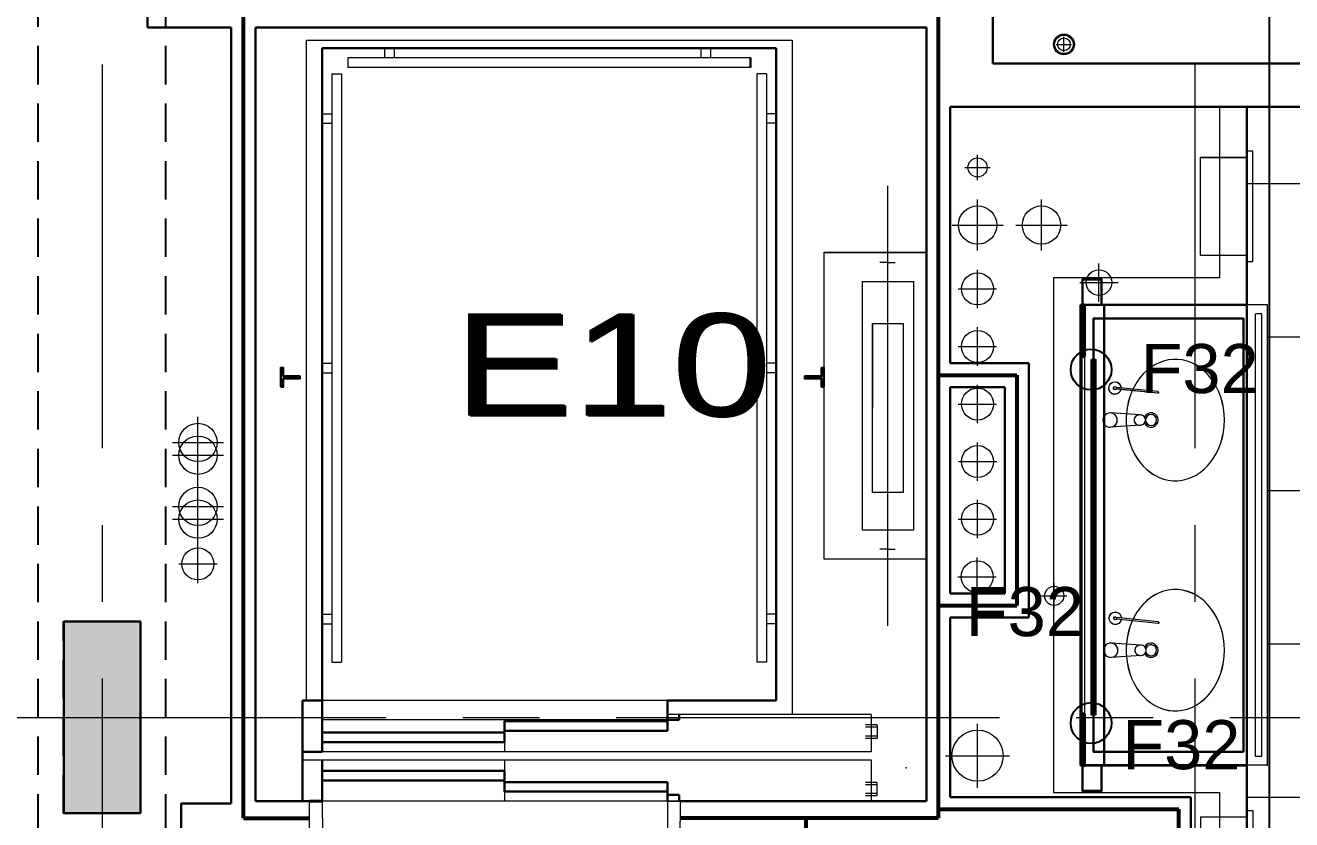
# Model space of a CAD drawing. Header units: inches. Extents: x -26575 to 27, y -11337 to 2257.
# Drawn here: x -22153 to -21954.9, y 651.2 to 775.4 of the extents above; entities that cross this region are included whole.
import ezdxf

# ---------------------------------------------------------------- set-up
doc = ezdxf.new("R2010")
doc.units = ezdxf.units.IN
doc.header["$LTSCALE"] = 48
doc.header["$MEASUREMENT"] = 0
for name, pattern in [('A106$0$CENTER', [2, 1.25, -0.25, 0.25, -0.25]), ('A106$0$DGN Style 4', [381.581252, 190.671456, -95.335728, 0.238339, -95.335728]), ('A106$0$DGN Style 5', [1334.700194, 572.014369, -762.685825]), ('A112$0$CENTER', [2, 1.25, -0.25, 0.25, -0.25]), ('NB - 12th floor_plan$0$HIDDEN2', [0.1875, 0.125, -0.0625])]:
    doc.linetypes.add(name, pattern=pattern)
for name, color, linetype in [('A106$0$A-ANNO-PATT-6-12', 8, 'Continuous'), ('A106$0$A-ANNO-TEXT', 8, 'Continuous'), ('A106$0$A-COLS-COL6-12', 8, 'Continuous'), ('A106$0$A-COUNTER', 8, 'Continuous'), ('A106$0$A-DOOR-FRAM', 8, 'Continuous'), ('A106$0$A-FLOR-EVTR', 8, 'Continuous'), ('A106$0$A-FLOR-OPENING', 8, 'Continuous'), ('A106$0$A-FLOR-PFIX', 8, 'Continuous'), ('A106$0$A-FLOR-SLAB', 8, 'Continuous'), ('A106$0$A-FLOR-SLEEVE', 8, 'Continuous'), ('A106$0$A-FLOR-SPCL', 8, 'Continuous'), ('A106$0$A-GRID-GRDP0-15', 8, 'Continuous'), ('A106$0$A-WALL-FULL-INTR', 8, 'Continuous'), ('A106$0$bc105-11 - A-WALL-FIRE', 8, 'Continuous'), ('A106$0$E-RISER-SLEEVE', 8, 'Continuous'), ('A106$0$Level 30', 8, 'Continuous'), ('A112$0$A-ANNO-PATT-6-12', 8, 'Continuous'), ('A112$0$A-COLS-COL6-12', 8, 'Continuous'), ('A112$0$A-COUNTER', 8, 'Continuous'), ('A112$0$A-DOOR-FRAM', 8, 'Continuous'), ('A112$0$A-FLOR-EVTR', 8, 'Continuous'), ('A112$0$A-FLOR-OPENING', 8, 'Continuous'), ('A112$0$A-FLOR-PFIX', 8, 'Continuous'), ('A112$0$A-FLOR-SLEEVE', 8, 'Continuous'), ('A112$0$A-FLOR-SPCL', 8, 'Continuous'), ('A112$0$A-GRID-GRDP0-15', 8, 'Continuous'), ('A112$0$A-WALL-FULL-INTR', 8, 'Continuous'), ('A112$0$A-WALL-GLASS-8-11', 8, 'Continuous'), ('A112$0$bc112 - A-WALL-FIRE', 8, 'Continuous'), ('A112$0$E-RISER-SLEEVE', 8, 'Continuous'), ('A112$0$Level 1', 8, 'Continuous'), ('A112$0$Level 30', 8, 'Continuous'), ('A612$0$A-CLNG-LITE', 3, 'Continuous'), ('A612$0$A-CLNG-MECH-RTRN', 8, 'Continuous'), ('A612$0$A-CLNG-MECH-SUPP', 8, 'Continuous'), ('A612$0$A-CLNG-PATT', 8, 'Continuous'), ('A612$0$A-CLNG-SFFT', 8, 'Continuous'), ('A612$0$A-FLOR-OPENING', 8, 'Continuous'), ('A612$0$A-FLOR-SLEEVE', 8, 'Continuous'), ('E-CNDT', 30, 'Continuous'), ('E-Lite', 53, 'Continuous'), ('E-TEXT', 6, 'Continuous'), ('NB - 12th floor_plan$0$STCBEAMS', 1, 'NB - 12th floor_plan$0$HIDDEN2'), ('NB - 12th floor_plan$0$STCCOLS1', 1, 'NB - 12th floor_plan$0$HIDDEN2'), ('XREF', 7, 'Continuous')]:
    doc.layers.add(name, color=color, linetype=linetype)
doc.styles.add('A106$0$Arial', font='arial.ttf', dxfattribs={"height": 0.076839})
doc.styles.add('A112$0$Arial', font='arial.ttf', dxfattribs={"height": 0.076839})
doc.styles.add('M08', font='arial.ttf', dxfattribs={"height": 7.68})

# ---------------------------------------------------------------- blocks, each defined once
blk = doc.blocks.new('A106$0$elev_sevr_5000_plan')
at = {"layer": 'A106$0$A-DOOR-FRAM', "linetype": 'Continuous', "lineweight": 13}
for p, q in [((-96.52, -124.17), (-96.52, -121.05)), ((-94.52, -121.05), (-94.5, -126.32)), ((-40.52, -121.05), (-40.5, -126.32)), ((-40.52, -121.05), (-38.52, -121.05)), ((-38.52, -121.05), (-38.52, -124.17)), ((-96.5, -126.32), (-96.52, -124.17)), ((-38.5, -126.32), (-38.52, -124.17)), ((-94.5, -126.32), (-96.5, -126.32)), ((-40.5, -126.32), (-38.5, -126.32))]:
    blk.add_line(p, q, dxfattribs=at)
at = {"layer": 'A106$0$A-DOOR-FRAM', "linetype": 'Continuous', "lineweight": 40}
blk.add_line((-94.52, -121.05), (-96.52, -121.05), dxfattribs=at)
at = {"layer": 'A106$0$A-FLOR-EVTR', "linetype": 'Continuous', "lineweight": 30}
for p, q in [((-23.52, -3.27), (-94.52, -3.27)), ((-94.52, -105.3), (-94.52, -3.27)), ((-23.52, -105.3), (-23.52, -3.27)), ((-27.52, -4.77), (-27.52, -6.27)), ((-94.52, -105.3), (-97.6, -105.3)), ((-97.6, -113.3), (-97.6, -105.3)), ((-94.52, -113.3), (-94.52, -105.3)), ((-40.52, -108.3), (-40.52, -105.3)), ((-23.52, -105.3), (-40.52, -105.3)), ((-40.52, -108.3), (-40.52, -106.3)), ((-40.52, -108.3), (-38.69, -108.3)), ((-38.69, -108.3), (-38.69, -107.55)), ((-97.6, -113.05), (-97.6, -121.05)), ((-94.52, -113.3), (-97.6, -113.3)), ((-94.52, -114.55), (-94.52, -121.05)), ((-40.52, -118.05), (-40.52, -121.05)), ((-40.52, -118.05), (-40.52, -120.05)), ((-40.52, -120.05), (-38.69, -120.05)), ((-38.69, -120.05), (-38.69, -121.05)), ((-94.52, -121.05), (-97.6, -121.05))]:
    blk.add_line(p, q, dxfattribs=at)
at = {"layer": 'A106$0$A-FLOR-EVTR', "linetype": 'Continuous', "lineweight": 0}
for p, q in [((-84.77, -3.27), (-84.77, -4.77)), ((-83.27, -3.27), (-83.27, -4.77)), ((-35.27, -3.27), (-35.27, -4.77)), ((-33.77, -3.27), (-33.77, -4.77)), ((-27.52, -4.77), (-90.52, -4.77)), ((-90.52, -4.77), (-90.52, -6.27)), ((-93.02, -7.27), (-91.52, -7.27)), ((-93.02, -7.27), (-93.02, -99.3)), ((-91.52, -7.27), (-91.52, -99.3)), ((-27.52, -6.27), (-90.52, -6.27)), ((-25.02, -7.27), (-26.52, -7.27)), ((-26.52, -7.27), (-26.52, -99.3)), ((-25.02, -7.27), (-25.02, -99.3)), ((-94.52, -13.52), (-93.02, -13.52)), ((-23.52, -13.52), (-25.02, -13.52)), ((-94.52, -15.02), (-93.02, -15.02)), ((-23.52, -15.02), (-25.02, -15.02)), ((-6.01, -36.79), (-7.26, -36.79)), ((-6.01, -39.75), (-6.01, -36.79)), ((-6.01, -36.79), (-4.87, -36.79)), ((-9.99, -39.75), (-2.02, -39.75)), ((-9.99, -78.66), (-9.99, -39.75)), ((-2.02, -39.75), (-2.02, -78.66)), ((-8.4, -72.75), (-8.39, -46.35)), ((-8.39, -46.35), (-3.62, -46.35)), ((-3.62, -46.35), (-3.62, -72.75)), ((-94.52, -52.53), (-93.02, -52.53)), ((-23.52, -52.53), (-25.02, -52.53)), ((-94.52, -54.03), (-93.02, -54.03)), ((-23.52, -54.03), (-25.02, -54.03)), ((-3.62, -72.75), (-8.4, -72.75)), ((-2.02, -78.66), (-9.99, -78.66)), ((-6.01, -81.62), (-6.01, -78.66)), ((-6.01, -81.62), (-7.26, -81.62)), ((-6.01, -81.62), (-4.87, -81.62)), ((-94.52, -91.8), (-93.02, -91.8)), ((-23.52, -91.8), (-25.02, -91.8)), ((-94.52, -93.3), (-93.02, -93.3)), ((-23.52, -93.3), (-25.02, -93.3)), ((-93.02, -99.3), (-91.52, -99.3)), ((-25.02, -99.3), (-26.52, -99.3)), ((-97.02, -105.3), (-94.52, -105.3)), ((-40.52, -105.3), (-94.52, -105.3)), ((-40.52, -108.3), (-94.52, -108.3)), ((-8.62, -107.5), (-40.52, -107.5)), ((-8.62, -107.5), (-8.62, -113.3)), ((-7.73, -109.11), (-9.52, -109.11)), ((-7.73, -109.48), (-9.52, -109.48)), ((-7.73, -110.86), (-9.52, -110.86)), ((-7.69, -109.11), (-7.69, -111.23)), ((-66.02, -111.8), (-66.02, -113.3)), ((-7.73, -111.23), (-9.52, -111.23)), ((-97.6, -114.55), (-8.62, -114.55)), ((-8.62, -113.3), (-94.52, -113.3)), ((-66.02, -114.55), (-66.02, -116.3)), ((-8.62, -114.55), (-8.62, -121.05)), ((-7.73, -118.11), (-9.52, -118.11)), ((-7.73, -118.48), (-9.52, -118.48)), ((-7.73, -118.11), (-7.73, -120.23)), ((-66.02, -119.55), (-66.02, -121.05)), ((-7.73, -119.86), (-9.52, -119.86)), ((-7.73, -120.23), (-9.52, -120.23)), ((-97.02, -121.05), (-94.52, -121.05)), ((-40.52, -121.05), (-94.52, -121.05))]:
    blk.add_line(p, q, dxfattribs=at)
at = {"layer": 'A106$0$A-FLOR-EVTR', "linetype": 'A106$0$DGN Style 4', "lineweight": 0}
blk.add_line((-6.01, -93.62), (-6.01, -24.79), dxfattribs=at)
at = {"layer": 'A106$0$A-FLOR-EVTR', "linetype": 'Continuous', "lineweight": 0, "flags": 128}
blk.add_lwpolyline([(-97.02, -105.3), (-97.02, -2.02), (-21.02, -2.02), (-21.02, -107.5)], dxfattribs=at)
at = {"layer": 'A106$0$A-FLOR-EVTR', "linetype": 'Continuous', "lineweight": 13, "flags": 128}
blk.add_lwpolyline([(0, -83.21), (-16.01, -83.21), (-16.01, -35.21), (0, -35.21)], dxfattribs=at)
at = {"layer": 'A106$0$A-FLOR-EVTR', "linetype": 'Continuous', "lineweight": 30, "flags": 128}
for points in [[(-101.02, -56.26), (-101.02, -53.26), (-100.64, -53.26), (-100.64, -54.57), (-98.02, -54.57), (-98.02, -54.95), (-100.64, -54.95), (-100.64, -56.26), (-101.02, -56.26)], [(-16.02, -56.26), (-16.02, -53.26), (-16.39, -53.26), (-16.39, -54.57), (-19.02, -54.57), (-19.02, -54.95), (-16.39, -54.95), (-16.39, -56.26), (-16.02, -56.26)]]:
    blk.add_lwpolyline(points, close=True, dxfattribs=at)
at = {"layer": 'A106$0$A-FLOR-EVTR', "linetype": 'Continuous', "lineweight": 30}
for points in [[(-40.52, -110.05), (-66.02, -110.05), (-66.02, -108.55), (-40.52, -108.55)], [(-66.02, -111.8), (-94.52, -111.8), (-94.52, -110.3), (-66.02, -110.3)], [(-66.02, -116.3), (-94.52, -116.3), (-94.52, -117.8), (-66.02, -117.8)], [(-40.52, -118.05), (-66.02, -118.05), (-66.02, -119.55), (-40.52, -119.55)]]:
    blk.add_3dface(points, dxfattribs=at)
at = {"layer": 'A106$0$A-WALL-FULL-INTR', "linetype": 'Continuous', "lineweight": 30}
for p, q in [((-105, -0.05), (0, -0.04)), ((-105, -0.05), (-105, -84.05)), ((-105, -0.05), (-105, -121.05)), ((0, -0.04), (0, -121.05)), ((-96.52, -121.05), (-105, -121.05)), ((-38.52, -121.05), (0, -121.05)), ((-11.99, -121.05), (0, -121.05))]:
    blk.add_line(p, q, dxfattribs=at)
blk = doc.blocks.new('*D358', base_point=(0, 0))
at = {"layer": 'A106$0$A-FLOR-SLEEVE', "linetype": 'Continuous', "lineweight": 0}
for p, q in [((0, -5), (0, 5)), ((-5, 0), (5, 0))]:
    blk.add_line(p, q, dxfattribs=at)
blk = doc.blocks.new('*U357')
at = {"layer": 'A106$0$A-FLOR-SLEEVE', "linetype": 'Continuous', "lineweight": 13}
blk.add_circle((0, 0), 4, dxfattribs=at)
at = {"layer": 'A106$0$A-FLOR-SLEEVE', "linetype": 'Continuous', "lineweight": 0}
blk.add_blockref('*D358', (0, 0), dxfattribs=at)
blk = doc.blocks.new('*D343', base_point=(0, 0))
at = {"layer": 'A106$0$A-FLOR-SLEEVE', "linetype": 'Continuous', "lineweight": 0}
for p, q in [((0, -4), (0, 4)), ((-4, 0), (4, 0))]:
    blk.add_line(p, q, dxfattribs=at)
blk = doc.blocks.new('*U342')
at = {"layer": 'A106$0$A-FLOR-SLEEVE', "linetype": 'Continuous', "lineweight": 13}
blk.add_circle((0, 0), 3, dxfattribs=at)
at = {"layer": 'A106$0$A-FLOR-SLEEVE', "linetype": 'Continuous', "lineweight": 0}
blk.add_blockref('*D343', (0, 0), dxfattribs=at)
blk = doc.blocks.new('*D354', base_point=(0, 0))
at = {"layer": 'A106$0$A-FLOR-SLEEVE', "linetype": 'Continuous', "lineweight": 0}
for p, q in [((0, -2), (0, 2)), ((-2, 0), (2, 0))]:
    blk.add_line(p, q, dxfattribs=at)
blk = doc.blocks.new('*U353')
at = {"layer": 'A106$0$A-FLOR-SLEEVE', "linetype": 'Continuous', "lineweight": 13}
blk.add_circle((0, 0), 1.5, dxfattribs=at)
at = {"layer": 'A106$0$A-FLOR-SLEEVE', "linetype": 'Continuous', "lineweight": 0}
blk.add_blockref('*D354', (0, 0), dxfattribs=at)
blk = doc.blocks.new('*D360', base_point=(0, 0))
at = {"layer": 'A106$0$A-FLOR-SLEEVE', "linetype": 'Continuous', "lineweight": 0}
for p, q in [((0, -3), (0, 3)), ((-3, 0), (3, 0))]:
    blk.add_line(p, q, dxfattribs=at)
blk = doc.blocks.new('*U359')
at = {"layer": 'A106$0$A-FLOR-SLEEVE', "linetype": 'Continuous', "lineweight": 13}
blk.add_circle((0, 0), 2.5, dxfattribs=at)
at = {"layer": 'A106$0$A-FLOR-SLEEVE', "linetype": 'Continuous', "lineweight": 0}
blk.add_blockref('*D360', (0, 0), dxfattribs=at)
blk = doc.blocks.new('*D368', base_point=(0, 0))
at = {"layer": 'A106$0$A-FLOR-SLEEVE', "linetype": 'Continuous', "lineweight": 0}
for p, q in [((0, -3), (0, 3)), ((-3, 0), (3, 0))]:
    blk.add_line(p, q, dxfattribs=at)
blk = doc.blocks.new('*U367')
at = {"layer": 'A106$0$A-FLOR-SLEEVE', "linetype": 'Continuous', "lineweight": 13}
blk.add_circle((0, 0), 2, dxfattribs=at)
at = {"layer": 'A106$0$A-FLOR-SLEEVE', "linetype": 'Continuous', "lineweight": 0}
blk.add_blockref('*D368', (0, 0), dxfattribs=at)
blk = doc.blocks.new('*U373')
at = {"linetype": 'Continuous', "lineweight": 0}
for p, q in [((-9.5, 0, 0), (9.5, 0, 0)), ((0, -9.5, 0), (0, 9.5, 0))]:
    blk.add_line(p, q, dxfattribs=at)
at = {"layer": 'A106$0$E-RISER-SLEEVE', "linetype": 'Continuous', "lineweight": 0}
for radius in [13, 11.6]:
    blk.add_circle((0, 0, 0), radius, dxfattribs=at)
at = {"layer": 'A106$0$E-RISER-SLEEVE', "linetype": 'Continuous', "lineweight": 13}
blk.add_circle((0, 0, 0), 8, dxfattribs=at)
blk = doc.blocks.new('*U398')
at = {"layer": 'A106$0$A-FLOR-SPCL', "linetype": 'Continuous', "lineweight": 13}
for p, q in [((-1.81, 9.2), (-2.75, 9.2)), ((-2.75, -8.11), (-2.75, 9.2)), ((-1.81, -8.11), (-1.81, 9.2)), ((5.44, 8.2), (-1.81, 8.2)), ((-1.81, -8.11), (-2.75, -8.11))]:
    blk.add_line(p, q, dxfattribs=at)
blk = doc.blocks.new('*U397')
at = {"layer": 'A106$0$A-FLOR-SPCL', "linetype": 'Continuous', "lineweight": 13}
for q in [(3.53, 8.71), (-3.72, -6.6)]:
    blk.add_line((3.53, -6.6), q, dxfattribs=at)
blk.add_blockref('*U398', (-1.91, 0.51), dxfattribs=at)
blk = doc.blocks.new('*U409')
at = {"layer": 'A106$0$A-FLOR-PFIX', "linetype": 'Continuous', "lineweight": 13}
for p, q in [((-3.96, -0.17), (2.55, 0.49)), ((-3.94, -0.42), (2.56, 0.24))]:
    blk.add_line(p, q, dxfattribs=at)
for centre, major_axis, start_param, end_param in [((2.76, 0.38), (0.187, -0.966), 4.749388, 10.782456), ((-3.95, -0.3), (-0.023, 0.121), 6.195472, 9.337065)]:
    blk.add_ellipse(centre, major_axis=major_axis, ratio=0.97753, start_param=start_param, end_param=end_param, dxfattribs=at)
at = {"layer": 'A106$0$A-FLOR-PFIX', "linetype": 'Continuous', "lineweight": 13, "extrusion": (0, 0, -1)}
blk.add_ellipse((2.76, 0.38), major_axis=(-0.047, 0.242), ratio=0.97753, dxfattribs=at)
blk = doc.blocks.new('*U410')
at = {"layer": 'A106$0$A-FLOR-PFIX', "linetype": 'Continuous', "lineweight": 13}
for p, q in [((-3.96, -0.17), (2.55, 0.49)), ((-3.94, -0.42), (2.56, 0.24))]:
    blk.add_line(p, q, dxfattribs=at)
for centre, major_axis, start_param, end_param in [((2.76, 0.38), (0.187, -0.966), 4.749388, 10.782456), ((-3.95, -0.3), (-0.023, 0.121), 6.195472, 9.337065)]:
    blk.add_ellipse(centre, major_axis=major_axis, ratio=0.97753, start_param=start_param, end_param=end_param, dxfattribs=at)
at = {"layer": 'A106$0$A-FLOR-PFIX', "linetype": 'Continuous', "lineweight": 13, "extrusion": (0, 0, -1)}
blk.add_ellipse((2.76, 0.38), major_axis=(-0.047, 0.242), ratio=0.97753, dxfattribs=at)
blk = doc.blocks.new('*U411')
at = {"layer": 'A106$0$Level 30', "linetype": 'Continuous', "lineweight": 40}
for p, q in [((-0.16, -0.86), (0.16, -0.86)), ((-0.16, -8.89), (-0.16, -0.86)), ((0.16, -0.86), (0.16, -8.89)), ((0.16, -8.89), (-0.16, -8.89))]:
    blk.add_line(p, q, dxfattribs=at)
blk = doc.blocks.new('*U412')
at = {"layer": 'A106$0$Level 30', "linetype": 'Continuous', "lineweight": 40}
for p, q in [((0.16, 4.02), (-0.16, 4.02)), ((-0.16, 4.02), (-0.16, -4.02)), ((0.16, -4.02), (0.16, 4.02)), ((-0.16, -4.02), (0.16, -4.02))]:
    blk.add_line(p, q, dxfattribs=at)
blk = doc.blocks.new('*U418')
at = {"layer": 'A106$0$A-FLOR-SPCL', "linetype": 'Continuous', "lineweight": 13}
for p, q in [((-1.81, 8.11), (-2.75, 8.11)), ((-2.75, 8.11), (-2.75, -9.2)), ((-1.81, 8.11), (-1.81, -9.2)), ((-1.81, -9.2), (-2.75, -9.2)), ((5.44, -8.2), (-1.81, -8.2))]:
    blk.add_line(p, q, dxfattribs=at)
blk = doc.blocks.new('*U417')
at = {"layer": 'A106$0$A-FLOR-SPCL', "linetype": 'Continuous', "lineweight": 13}
for q in [(-3.72, 6.6), (3.53, -8.71)]:
    blk.add_line((3.53, 6.6), q, dxfattribs=at)
blk.add_blockref('*U418', (-1.91, -0.51), dxfattribs=at)
blk = doc.blocks.new('*U385')
at = {"layer": 'A106$0$A-COUNTER', "linetype": 'Continuous', "lineweight": 30, "extrusion": (-1.35827e-43, -6.15442e-35, -1), "flags": 128}
blk.add_lwpolyline([(1146, 68), (1334, 68), (1334, 610), (1146, 610), (1146, 68)], dxfattribs=at)
at = {"layer": 'A106$0$A-FLOR-PFIX', "linetype": 'Continuous', "lineweight": 13}
for p, q in [((-1275, 489.5), (-1312.6, 492)), ((-1275, 476.5), (-1312.6, 474)), ((-1274, 201.5), (-1311.6, 204)), ((-1274, 188.5), (-1311.6, 186))]:
    blk.add_line(p, q, dxfattribs=at)
for centre in [(-1313.2, 483), (-1312.2, 195)]:
    blk.add_arc(centre, 8.99, 86.2194, 273.7806, dxfattribs=at)
at = {"layer": 'A106$0$A-FLOR-PFIX', "linetype": 'A106$0$DGN Style 5', "lineweight": 0}
for centre in [(-1313.2, 483), (-1312.2, 195)]:
    blk.add_arc(centre, 8.99, 285.9103, 86.2194, dxfattribs=at)
at = {"layer": 'A106$0$A-FLOR-PFIX', "linetype": 'Continuous', "lineweight": 13}
for centre, major_axis, ratio, start_param, end_param in [((-1231.5, 483), (0, 76), 0.809169, 1.671656, 7.753122), ((-1276, 483), (-7.11, 0), 0.92221, 1.713861, 4.569325), ((-1231.5, 195), (0, 76), 0.809169, 1.671829, 7.752253), ((-1275, 195), (-7.11, 0), 0.92221, 1.713861, 4.569325)]:
    blk.add_ellipse(centre, major_axis=major_axis, ratio=ratio, start_param=start_param, end_param=end_param, dxfattribs=at)
at = {"layer": 'A106$0$A-FLOR-PFIX', "linetype": 'Continuous', "lineweight": 0}
for centre, major_axis, start_param, end_param in [((-1261.8, 483), (0, -9), 5.098152, 10.610762), ((-1261.8, 483), (0, -7), 4.747561, 10.996484), ((-1261.8, 195), (0, -9), 5.208291, 10.500675), ((-1261.8, 195), (0, -7), 5.027949, 10.681021)]:
    blk.add_ellipse(centre, major_axis=major_axis, ratio=0.97753, start_param=start_param, end_param=end_param, dxfattribs=at)
at = {"layer": 'A106$0$A-FLOR-PFIX', "linetype": 'A106$0$DGN Style 5', "lineweight": 13}
for centre in [(-1231.5, 483), (-1231.5, 195)]:
    blk.add_ellipse(centre, major_axis=(0, 76), ratio=0.809169, start_param=1.470832, end_param=1.671656, dxfattribs=at)
at = {"layer": 'A106$0$A-FLOR-PFIX', "linetype": 'A106$0$DGN Style 5', "lineweight": 0}
for centre in [(-1276, 483), (-1275, 195)]:
    blk.add_ellipse(centre, major_axis=(-7.11, 0), ratio=0.92221, start_param=4.712389, end_param=7.853982, dxfattribs=at)
at = {"layer": 'A106$0$A-WALL-FULL-INTR', "linetype": 'Continuous', "lineweight": 30}
for p, q in [((-656, 875), (-1142, 875)), ((-1142, 627), (-1142, 875)), ((-1350, 51), (-1350, 627)), ((-1142, 627), (-1350, 627)), ((-1142, 51), (-1350, 51)), ((-1142, 51), (-1142, -826))]:
    blk.add_line(p, q, dxfattribs=at)
for points in [[(-1323.8, 627), (-1323.8, 659), (-1347.8, 659), (-1347.8, 627)], [(-1323.8, 51), (-1323.8, 19), (-1347.8, 19), (-1347.8, 51)]]:
    blk.add_3dface(points, dxfattribs=at)
at = {"layer": 'A106$0$Level 30', "linetype": 'Continuous', "lineweight": 13}
blk.add_3dface([(-1345.3, 115.8), (-1348, 115.8), (-1348, 562.2), (-1345.3, 562.2)], dxfattribs=at)
at = {"layer": 'A106$0$A-FLOR-PFIX', "linetype": 'Continuous', "lineweight": 13, "extrusion": (0, 0, -1), "xscale": 8, "yscale": 8, "zscale": 8}
for name, p in [('*U409', (1285, 519.9)), ('*U410', (1284.5, 231.9))]:
    blk.add_blockref(name, p, dxfattribs=at)
at = {"layer": 'A106$0$A-FLOR-SPCL', "linetype": 'Continuous', "lineweight": 13, "extrusion": (0, 0, -1), "xscale": 8, "yscale": 8, "zscale": 8}
for name, p in [('*U397', (1171.7, 742)), ('*U417', (1171.7, -66.3))]:
    blk.add_blockref(name, p, dxfattribs=at)
at = {"layer": 'A106$0$Level 30', "linetype": 'Continuous', "lineweight": 40, "extrusion": (0, 0, -1), "xscale": 8, "yscale": 8, "zscale": 8}
for name, p in [('*U411', (1346.6, 633.9)), ('*U412', (1346.6, 83.1))]:
    blk.add_blockref(name, p, dxfattribs=at)
blk = doc.blocks.new('A106')
at = {"layer": 'A106$0$A-ANNO-PATT-6-12', "lineweight": 30}
blk.add_solid([(-22147.02, 652.15), (-22135.02, 652.15), (-22147.02, 682.15), (-22135.02, 682.15)], dxfattribs=at)
at = {"layer": 'A106$0$A-COLS-COL6-12', "lineweight": 30}
blk.add_3dface([(-22135.02, 652.15), (-22147.02, 652.15), (-22147.02, 682.15), (-22135.02, 682.15)], dxfattribs=at)
at = {"layer": 'A106$0$A-FLOR-OPENING', "lineweight": 0}
blk.add_3dface([(-22117.03, 775.05), (-22012.03, 775.05), (-22012.03, 654.04), (-22117.03, 654.04)], dxfattribs=at)
at = {"layer": 'A106$0$A-GRID-GRDP0-15', "linetype": 'A106$0$CENTER', "lineweight": 0}
for p, q in [((-22141.02, 2113.24), (-22141.02, -676.9)), ((-21970.01, 2113.24), (-21970.01, 382.21)), ((-23884.56, 667.16), (-20368.73, 667.16))]:
    blk.add_line(p, q, dxfattribs=at)
at = {"layer": 'A106$0$A-WALL-FULL-INTR', "lineweight": 30}
for p, q in [((-22133.9, 1009.17), (-22133.9, 775.04)), ((-22001.65, 830.03), (-22001.65, 769.41)), ((-22133.9, 775.04), (-22120.79, 775.05)), ((-22120.79, 775.05), (-22120.79, 653.67)), ((-21916.89, 769.41), (-22001.65, 769.41)), ((-21961.89, 762.66), (-22008.28, 762.66)), ((-22008.28, 762.66), (-22008.28, 722.53)), ((-22008.28, 722.53), (-21996.01, 722.53)), ((-21996.01, 722.53), (-21996.01, 682.78)), ((-22008.28, 718.78), (-21999.76, 718.78)), ((-22008.28, 718.78), (-22008.28, 686.53)), ((-21999.76, 718.78), (-21999.76, 686.53)), ((-22008.28, 686.53), (-21999.76, 686.53)), ((-22008.28, 682.78), (-21996.01, 682.78)), ((-22008.28, 682.78), (-22008.28, 654.66)), ((-21970.64, 654.66), (-22008.28, 654.66)), ((-21970.64, 654.66), (-21970.64, 599.91)), ((-22128.64, 653.67), (-22128.64, 543.91)), ((-22128.64, 653.67), (-22120.79, 653.67))]:
    blk.add_line(p, q, dxfattribs=at)
at = {"layer": 'A106$0$A-WALL-FULL-INTR', "lineweight": 0, "flags": 128}
blk.add_lwpolyline([(-21966.14, 762.66), (-21966.14, 735.91), (-21992.14, 735.91), (-21992.14, 655.41), (-21966.14, 655.41), (-21966.14, 599.91)], dxfattribs=at)
at = {"layer": 'A106$0$bc105-11 - A-WALL-FIRE', "lineweight": 53}
for p, q in [((-22118.91, 651.4), (-22118.91, 776.92)), ((-22010.16, 776.92), (-22010.16, 651.4)), ((-22010.16, 720.66), (-21997.89, 720.66)), ((-21997.89, 720.66), (-21997.89, 684.66)), ((-22010.16, 684.66), (-21997.89, 684.66)), ((-22010.15, 652.78), (-21972.51, 652.78)), ((-21972.51, 598.05), (-21972.51, 652.78)), ((-22118.91, 651.4), (-22108.55, 651.4)), ((-22010.16, 651.4), (-22050.55, 651.4)), ((-22030.91, 651.4), (-22030.91, 545.78))]:
    blk.add_line(p, q, dxfattribs=at)
at = {"layer": 'A106$0$A-FLOR-SLEEVE', "lineweight": 13}
for name, p in [('*U353', (-22004.02, 753.16)), ('*U342', (-22004.01, 744.16)), ('*U342', (-21994.01, 744.16)), ('*U367', (-21985.02, 735.16)), ('*U359', (-22004.03, 734.16)), ('*U359', (-22004.03, 725.16)), ('*U359', (-22004.03, 716.16)), ('*U342', (-22126.01, 708.16)), ('*U359', (-22004.02, 707.16)), ('*U342', (-22126.01, 698.16)), ('*U359', (-22004.03, 698.16)), ('*U359', (-22004.08, 689.16, 0)), ('*U353', (-21992.02, 686.16)), ('*U357', (-22004.02, 661.16))]:
    blk.add_blockref(name, p, dxfattribs=at)
at = {"layer": 'A106$0$A-WALL-FULL-INTR', "lineweight": 30}
blk.add_blockref('A106$0$elev_sevr_5000_plan', (-22012.03, 775.09), dxfattribs=at)
at = {"layer": 'A106$0$A-WALL-FULL-INTR', "lineweight": 30, "xscale": 0.125, "yscale": 0.125, "zscale": 0.125}
blk.add_blockref('*U385', (-21819.14, 653.28), dxfattribs=at)
at = {"layer": 'A106$0$E-RISER-SLEEVE', "lineweight": 13, "xscale": 0.125, "yscale": 0.125, "zscale": 0.125}
blk.add_blockref('*U373', (-21990.5, 772.41, 0), dxfattribs=at)
at = {"layer": 'A106$0$A-ANNO-TEXT', "lineweight": 70, "style": 'A106$0$Arial', "width": 1.246875}
blk.add_text('E10', height=16, dxfattribs=at).set_placement((-22085.74, 714.2))
blk = doc.blocks.new('A112')
at = {"layer": 'A112$0$A-ANNO-PATT-6-12', "lineweight": 30}
blk.add_solid([(-22147.02, 652.15), (-22135.02, 652.15), (-22147.02, 682.15), (-22135.02, 682.15)], dxfattribs=at)
at = {"layer": 'A112$0$A-COLS-COL6-12', "lineweight": 30}
blk.add_3dface([(-22135.02, 652.15), (-22147.02, 652.15), (-22147.02, 682.15), (-22135.02, 682.15)], dxfattribs=at)
at = {"layer": 'A112$0$A-COUNTER', "lineweight": 30, "flags": 128}
blk.add_lwpolyline([(-21962.39, 661.78), (-21985.89, 661.78), (-21985.89, 729.53), (-21962.39, 729.53), (-21962.39, 661.78)], dxfattribs=at)
at = {"layer": 'A112$0$A-DOOR-FRAM', "lineweight": 13}
for p, q in [((-22108.55, 650.92), (-22108.55, 654.04)), ((-22106.55, 654.04), (-22106.53, 648.77)), ((-22052.55, 654.04), (-22052.53, 648.77)), ((-22052.55, 654.04), (-22050.55, 654.04)), ((-22050.55, 654.04), (-22050.55, 650.92))]:
    blk.add_line(p, q, dxfattribs=at)
at = {"layer": 'A112$0$A-DOOR-FRAM', "lineweight": 40}
blk.add_line((-22106.55, 654.04), (-22108.55, 654.04), dxfattribs=at)
at = {"layer": 'A112$0$A-FLOR-EVTR', "lineweight": 30}
for p, q in [((-22035.55, 771.82), (-22106.55, 771.82)), ((-22106.55, 669.79), (-22106.55, 771.82)), ((-22035.55, 669.79), (-22035.55, 771.82)), ((-22039.55, 770.32), (-22039.55, 768.82)), ((-22106.55, 669.79), (-22109.64, 669.79)), ((-22109.64, 661.79), (-22109.64, 669.79)), ((-22106.55, 661.79), (-22106.55, 669.79)), ((-22052.55, 666.79), (-22052.55, 669.79)), ((-22035.55, 669.79), (-22052.55, 669.79)), ((-22052.55, 666.79), (-22052.55, 668.79)), ((-22052.55, 666.79), (-22050.72, 666.79)), ((-22050.72, 666.79), (-22050.72, 667.54)), ((-22109.64, 662.04), (-22109.64, 654.04)), ((-22106.55, 661.79), (-22109.64, 661.79)), ((-22106.55, 660.54), (-22106.55, 654.04)), ((-22052.55, 657.04), (-22052.55, 654.04)), ((-22052.55, 657.04), (-22052.55, 655.04)), ((-22106.55, 654.04), (-22109.64, 654.04)), ((-22052.55, 655.04), (-22050.72, 655.04)), ((-22050.72, 655.04), (-22050.72, 654.04))]:
    blk.add_line(p, q, dxfattribs=at)
at = {"layer": 'A112$0$A-FLOR-EVTR', "lineweight": 0}
for p, q in [((-22096.8, 771.82), (-22096.8, 770.32)), ((-22095.3, 771.82), (-22095.3, 770.32)), ((-22047.3, 771.82), (-22047.3, 770.32)), ((-22045.8, 771.82), (-22045.8, 770.32)), ((-22039.55, 770.32), (-22102.55, 770.32)), ((-22102.55, 770.32), (-22102.55, 768.82)), ((-22105.05, 767.82), (-22103.55, 767.82)), ((-22105.05, 767.82), (-22105.05, 675.79)), ((-22103.55, 767.82), (-22103.55, 675.79)), ((-22039.55, 768.82), (-22102.55, 768.82)), ((-22037.05, 767.82), (-22038.55, 767.82)), ((-22038.55, 767.82), (-22038.55, 675.79)), ((-22037.05, 767.82), (-22037.05, 675.79)), ((-22106.55, 761.57), (-22105.05, 761.57)), ((-22035.55, 761.57), (-22037.05, 761.57)), ((-22106.55, 760.07), (-22105.05, 760.07)), ((-22035.55, 760.07), (-22037.05, 760.07)), ((-22018.04, 681.47), (-22018.04, 750.3)), ((-22018.04, 738.3), (-22019.29, 738.3)), ((-22018.04, 735.34), (-22018.04, 738.3)), ((-22018.04, 738.3), (-22016.9, 738.3)), ((-22022.02, 735.35), (-22014.06, 735.35)), ((-22022.02, 696.43), (-22022.02, 735.35)), ((-22014.06, 735.35), (-22014.06, 696.43)), ((-22020.43, 728.75), (-22015.65, 728.75)), ((-22020.43, 702.35), (-22020.43, 728.75)), ((-22015.65, 728.75), (-22015.65, 702.35)), ((-22106.55, 722.56), (-22105.05, 722.56)), ((-22035.55, 722.56), (-22037.05, 722.56)), ((-22106.55, 721.06), (-22105.05, 721.06)), ((-22035.55, 721.06), (-22037.05, 721.06)), ((-22015.65, 702.35), (-22020.43, 702.35)), ((-22014.06, 696.43), (-22022.02, 696.43)), ((-22018.04, 693.47), (-22018.04, 696.43)), ((-22018.04, 693.47), (-22019.29, 693.47)), ((-22018.04, 693.47), (-22016.9, 693.47)), ((-22106.55, 683.29), (-22105.05, 683.29)), ((-22106.55, 681.79), (-22105.05, 681.79)), ((-22035.55, 683.29), (-22037.05, 683.29)), ((-22035.55, 681.79), (-22037.05, 681.79)), ((-22105.05, 675.79), (-22103.55, 675.79)), ((-22037.05, 675.79), (-22038.55, 675.79)), ((-22109.05, 669.79), (-22106.55, 669.79)), ((-22052.55, 669.79), (-22106.55, 669.79)), ((-22052.55, 666.79), (-22106.55, 666.79)), ((-22020.66, 667.59), (-22052.55, 667.59)), ((-22019.76, 665.98), (-22021.55, 665.98)), ((-22020.66, 667.59), (-22020.66, 661.79)), ((-22019.72, 665.98), (-22019.72, 663.86)), ((-22019.76, 665.61), (-22021.55, 665.61)), ((-22019.76, 664.23), (-22021.55, 664.23)), ((-22019.76, 663.86), (-22021.55, 663.86)), ((-22078.05, 663.29), (-22078.05, 661.79)), ((-22109.64, 660.54), (-22020.66, 660.54)), ((-22020.66, 661.79), (-22106.55, 661.79)), ((-22078.05, 660.54), (-22078.05, 658.79)), ((-22020.66, 660.54), (-22020.66, 654.04)), ((-22019.76, 656.98), (-22021.55, 656.98)), ((-22019.76, 656.61), (-22021.55, 656.61)), ((-22019.76, 656.98), (-22019.76, 654.86)), ((-22109.05, 654.04), (-22106.55, 654.04)), ((-22052.55, 654.04), (-22106.55, 654.04)), ((-22078.05, 655.54), (-22078.05, 654.04)), ((-22019.76, 655.23), (-22021.55, 655.23)), ((-22019.76, 654.86), (-22021.55, 654.86))]:
    blk.add_line(p, q, dxfattribs=at)
at = {"layer": 'A112$0$A-FLOR-EVTR', "lineweight": 0, "flags": 128}
blk.add_lwpolyline([(-22109.05, 669.79), (-22109.05, 773.07), (-22033.05, 773.07), (-22033.05, 667.59)], dxfattribs=at)
at = {"layer": 'A112$0$A-FLOR-EVTR', "lineweight": 13, "flags": 128}
blk.add_lwpolyline([(-22012.03, 691.89), (-22028.04, 691.89), (-22028.04, 739.89), (-22012.03, 739.89)], dxfattribs=at)
at = {"layer": 'A112$0$A-FLOR-EVTR', "lineweight": 30, "flags": 128}
for points in [[(-22113.05, 718.83), (-22113.05, 721.83), (-22112.67, 721.83), (-22112.67, 720.52), (-22110.05, 720.52), (-22110.05, 720.14), (-22112.67, 720.14), (-22112.67, 718.83), (-22113.05, 718.83)], [(-22028.05, 718.83), (-22028.05, 721.83), (-22028.42, 721.83), (-22028.42, 720.52), (-22031.05, 720.52), (-22031.05, 720.14), (-22028.42, 720.14), (-22028.42, 718.83), (-22028.05, 718.83)]]:
    blk.add_lwpolyline(points, close=True, dxfattribs=at)
at = {"layer": 'A112$0$A-FLOR-EVTR', "lineweight": 30}
for points in [[(-22052.55, 665.04), (-22078.05, 665.04), (-22078.05, 666.54), (-22052.55, 666.54)], [(-22078.05, 663.29), (-22106.55, 663.29), (-22106.55, 664.79), (-22078.05, 664.79)], [(-22078.05, 658.79), (-22106.55, 658.79), (-22106.55, 657.29), (-22078.05, 657.29)], [(-22052.55, 657.04), (-22078.05, 657.04), (-22078.05, 655.54), (-22052.55, 655.54)]]:
    blk.add_3dface(points, dxfattribs=at)
at = {"layer": 'A112$0$A-FLOR-OPENING', "lineweight": 0}
blk.add_3dface([(-22117.03, 775.05), (-22012.03, 775.05), (-22012.03, 654.04), (-22117.03, 654.04)], dxfattribs=at)
at = {"layer": 'A112$0$A-FLOR-PFIX', "lineweight": 13}
for p, q in [((-21975.83, 717.85), (-21982.33, 718.52)), ((-21975.8, 718.1), (-21982.31, 718.76)), ((-21978.51, 714.47), (-21983.21, 714.78)), ((-21978.51, 712.85), (-21983.21, 712.54)), ((-21975.76, 681.85), (-21982.27, 682.52)), ((-21975.74, 682.1), (-21982.25, 682.76)), ((-21978.39, 678.47), (-21983.09, 678.78)), ((-21978.39, 676.85), (-21983.09, 676.54))]:
    blk.add_line(p, q, dxfattribs=at)
for centre in [(-21983.28, 713.66), (-21983.16, 677.66)]:
    blk.add_arc(centre, 1.12, 86.2194, 273.7806, dxfattribs=at)
at = {"layer": 'A112$0$A-FLOR-PFIX', "lineweight": 0}
for centre in [(-21983.28, 713.66), (-21983.16, 677.66)]:
    blk.add_arc(centre, 1.12, 285.9103, 86.2194, dxfattribs=at)
at = {"layer": 'A112$0$A-FLOR-PFIX', "lineweight": 13}
for centre, major_axis, ratio, start_param, end_param in [((-21973.07, 713.66), (0, 9.5), 0.809169, 1.671656, 7.753122), ((-21973.07, 713.66), (0, 9.5), 0.809169, 1.470832, 1.671656), ((-21978.64, 713.66), (-0.888, 0), 0.92221, 1.713861, 4.569325), ((-21973.07, 677.66), (0, 9.5), 0.809169, 1.671829, 7.752253), ((-21973.07, 677.66), (0, 9.5), 0.809169, 1.470832, 1.671656), ((-21978.52, 677.66), (-0.888, 0), 0.92221, 1.713861, 4.569325)]:
    blk.add_ellipse(centre, major_axis=major_axis, ratio=ratio, start_param=start_param, end_param=end_param, dxfattribs=at)
at = {"layer": 'A112$0$A-FLOR-PFIX', "lineweight": 13, "extrusion": (0, 0, -1)}
for centre, major_axis, start_param, end_param in [((-21982.52, 718.66), (-0.187, -0.966), 4.749388, 10.782456), ((-21975.82, 717.98), (0.023, 0.121), 6.195472, 9.337065), ((-21982.46, 682.66), (-0.187, -0.966), 4.749388, 10.782456), ((-21975.75, 681.98), (0.023, 0.121), 6.195472, 9.337065)]:
    blk.add_ellipse(centre, major_axis=major_axis, ratio=0.97753, start_param=start_param, end_param=end_param, dxfattribs=at)
at = {"layer": 'A112$0$A-FLOR-PFIX', "lineweight": 13}
for centre in [(-21982.52, 718.66), (-21982.46, 682.66)]:
    blk.add_ellipse(centre, major_axis=(0.047, 0.242), ratio=0.97753, dxfattribs=at)
at = {"layer": 'A112$0$A-FLOR-PFIX', "lineweight": 0}
for centre, major_axis, ratio, start_param, end_param in [((-21978.64, 713.66), (-0.888, 0), 0.92221, 4.712389, 7.853982), ((-21976.86, 713.66), (0, -1.13), 0.97753, 5.098152, 10.610762), ((-21976.86, 713.66), (0, -0.875), 0.97753, 4.747561, 10.996484), ((-21978.52, 677.66), (-0.888, 0), 0.92221, 4.712389, 7.853982), ((-21976.86, 677.66), (0, -1.13), 0.97753, 5.208291, 10.500675), ((-21976.86, 677.66), (0, -0.875), 0.97753, 5.027949, 10.681021)]:
    blk.add_ellipse(centre, major_axis=major_axis, ratio=ratio, start_param=start_param, end_param=end_param, dxfattribs=at)
at = {"layer": 'A112$0$A-FLOR-SLEEVE', "lineweight": 0}
for p, q in [((-22004.02, 751.16), (-22004.02, 755.16)), ((-22006.02, 753.16), (-22002.02, 753.16)), ((-22004.01, 740.16), (-22004.01, 748.16)), ((-21994.01, 740.16), (-21994.01, 748.16)), ((-22008.01, 744.16), (-22000.01, 744.16)), ((-21998.01, 744.16), (-21990.01, 744.16)), ((-21985.02, 732.16), (-21985.02, 738.16)), ((-22004.03, 731.16), (-22004.03, 737.16)), ((-22007.03, 734.16), (-22001.03, 734.16)), ((-21988.02, 735.16), (-21982.02, 735.16)), ((-22004.03, 722.16), (-22004.03, 728.16)), ((-22007.03, 725.16), (-22001.03, 725.16)), ((-22004.03, 713.16), (-22004.03, 719.16)), ((-22007.03, 716.16), (-22001.03, 716.16)), ((-22126.02, 706.15), (-22126.02, 714.15)), ((-22130.02, 710.15), (-22122.02, 710.15)), ((-22004.02, 704.16), (-22004.02, 710.16)), ((-22007.02, 707.16), (-22001.02, 707.16)), ((-22126.02, 696.15), (-22126.02, 704.15)), ((-22130.02, 700.15), (-22122.02, 700.15)), ((-22004.03, 695.16), (-22004.03, 701.16)), ((-22007.03, 698.16), (-22001.03, 698.16)), ((-22126.02, 688.15), (-22126.02, 694.15)), ((-22004.08, 686.16), (-22004.08, 692.16)), ((-22129.02, 691.15), (-22123.02, 691.15)), ((-22007.08, 689.16), (-22001.08, 689.16)), ((-21992.02, 684.16), (-21992.02, 688.16)), ((-21994.02, 686.16), (-21990.02, 686.16)), ((-22004.02, 656.16), (-22004.02, 666.16)), ((-22009.02, 661.16), (-21999.02, 661.16))]:
    blk.add_line(p, q, dxfattribs=at)
at = {"layer": 'A112$0$A-FLOR-SLEEVE', "lineweight": 13}
for centre, radius in [((-22004.02, 753.16), 1.5), ((-22004.01, 744.16), 3), ((-21994.01, 744.16), 3), ((-22004.03, 734.16), 2.5), ((-21985.02, 735.16), 2), ((-22004.03, 725.16), 2.5), ((-22004.03, 716.16), 2.5), ((-22126.02, 710.15), 3), ((-22004.02, 707.16), 2.5), ((-22126.02, 700.15), 3), ((-22004.03, 698.16), 2.5), ((-22126.02, 691.15), 2.5), ((-22004.08, 689.16), 2.5), ((-21992.02, 686.16), 1.5), ((-22004.02, 661.16), 4)]:
    blk.add_circle(centre, radius, dxfattribs=at)
at = {"layer": 'A112$0$A-FLOR-SPCL', "lineweight": 13}
for p, q in [((-21961.88, 755.75), (-21960.95, 755.75)), ((-21961.88, 738.44), (-21961.88, 755.75)), ((-21960.95, 738.44), (-21960.95, 755.75)), ((-21969.13, 739.44), (-21969.14, 754.75)), ((-21969.14, 754.75), (-21961.88, 754.75)), ((-21969.13, 739.44), (-21961.88, 739.44)), ((-21961.88, 738.44), (-21960.95, 738.44)), ((-21961.88, 652.6), (-21960.95, 652.6)), ((-21961.88, 652.6), (-21961.88, 635.28)), ((-21960.95, 652.6), (-21960.95, 635.29)), ((-21969.13, 651.6), (-21969.14, 636.29)), ((-21969.13, 651.6), (-21961.88, 651.6))]:
    blk.add_line(p, q, dxfattribs=at)
at = {"layer": 'A112$0$A-GRID-GRDP0-15', "linetype": 'A112$0$CENTER', "lineweight": 0}
for p, q in [((-22141.02, 2113.24), (-22141.02, -676.9)), ((-21970.01, 2113.24), (-21970.01, 382.21)), ((-23884.56, 667.16), (-20368.73, 667.16))]:
    blk.add_line(p, q, dxfattribs=at)
at = {"layer": 'A112$0$A-WALL-FULL-INTR', "lineweight": 30}
for p, q in [((-22133.9, 1009.17), (-22133.9, 775.04)), ((-22001.65, 830.03), (-22001.65, 769.41)), ((-22133.9, 775.04), (-22120.79, 775.05)), ((-22120.79, 775.05), (-22120.79, 653.67)), ((-22117.03, 775.05), (-22117.03, 691.04)), ((-22117.03, 775.05), (-22117.03, 654.04)), ((-22117.03, 775.05), (-22012.03, 775.05)), ((-22012.03, 775.05), (-22012.03, 654.04)), ((-21916.89, 769.41), (-22001.65, 769.41)), ((-21961.89, 762.66), (-22008.28, 762.66)), ((-22008.28, 762.66), (-22008.28, 722.53)), ((-21901.14, 762.66), (-21961.89, 762.66)), ((-21961.89, 731.66), (-21961.89, 762.66)), ((-21987.89, 659.66), (-21987.89, 731.66)), ((-21961.89, 731.66), (-21987.89, 731.66)), ((-22008.28, 722.53), (-21996.01, 722.53)), ((-21996.01, 722.53), (-21996.01, 682.78)), ((-22008.28, 718.78), (-21999.76, 718.78)), ((-22008.28, 718.78), (-22008.28, 686.53)), ((-21999.76, 718.78), (-21999.76, 686.53)), ((-22008.28, 686.53), (-21999.76, 686.53)), ((-22008.28, 682.78), (-21996.01, 682.78)), ((-22008.28, 682.78), (-22008.28, 654.66)), ((-21961.89, 659.66), (-21987.89, 659.66)), ((-21961.89, 659.66), (-21961.89, 550.03)), ((-22108.55, 654.04), (-22117.03, 654.04)), ((-22050.55, 654.04), (-22012.03, 654.04)), ((-22024.03, 654.04), (-22012.03, 654.04)), ((-21970.64, 654.66), (-22008.28, 654.66)), ((-21970.64, 654.66), (-21970.64, 599.91)), ((-22128.64, 653.67), (-22128.64, 543.91)), ((-22128.64, 653.67), (-22120.79, 653.67))]:
    blk.add_line(p, q, dxfattribs=at)
at = {"layer": 'A112$0$A-WALL-FULL-INTR', "lineweight": 0, "flags": 128}
blk.add_lwpolyline([(-21966.14, 762.66), (-21966.14, 735.91), (-21992.14, 735.91), (-21992.14, 655.41), (-21966.14, 655.41), (-21966.14, 599.91)], dxfattribs=at)
at = {"layer": 'A112$0$A-WALL-FULL-INTR', "lineweight": 30}
for points in [[(-21984.62, 731.66), (-21984.62, 735.66), (-21987.62, 735.66), (-21987.62, 731.66)], [(-21984.62, 659.66), (-21984.62, 655.66), (-21987.62, 655.66), (-21987.62, 659.66)]]:
    blk.add_3dface(points, dxfattribs=at)
at = {"layer": 'A112$0$A-WALL-GLASS-8-11', "lineweight": 0}
blk.add_point((-22015.21, 659.24), dxfattribs=at)
at = {"layer": 'A112$0$bc112 - A-WALL-FIRE', "lineweight": 53}
for p, q in [((-22118.91, 651.4), (-22118.91, 776.92)), ((-22010.16, 776.92), (-22010.16, 651.4)), ((-22010.16, 720.66), (-21997.89, 720.66)), ((-21997.89, 720.66), (-21997.89, 684.66)), ((-22010.16, 684.66), (-21997.89, 684.66)), ((-22010.16, 652.78), (-21972.51, 652.78)), ((-21972.51, 598.05), (-21972.51, 652.78)), ((-22118.91, 651.4), (-22108.55, 651.4)), ((-22010.16, 651.4), (-22050.55, 651.4)), ((-22030.91, 651.4), (-22030.91, 545.78))]:
    blk.add_line(p, q, dxfattribs=at)
at = {"layer": 'A112$0$E-RISER-SLEEVE', "lineweight": 0}
for p, q in [((-21990.5, 771.22), (-21990.5, 773.59)), ((-21991.69, 772.41), (-21989.32, 772.41))]:
    blk.add_line(p, q, dxfattribs=at)
for radius in [1.63, 1.45]:
    blk.add_circle((-21990.5, 772.41), radius, dxfattribs=at)
at = {"layer": 'A112$0$E-RISER-SLEEVE', "lineweight": 13}
blk.add_circle((-21990.5, 772.41), 1, dxfattribs=at)
at = {"layer": 'A112$0$Level 30', "lineweight": 40}
for p, q in [((-21987.3, 731.66), (-21987.62, 731.66)), ((-21987.62, 731.66), (-21987.62, 723.62)), ((-21987.3, 723.62), (-21987.3, 731.66)), ((-21987.62, 723.62), (-21987.3, 723.62)), ((-21987.62, 659.66), (-21987.62, 667.69)), ((-21987.62, 667.69), (-21987.3, 667.69)), ((-21987.3, 667.69), (-21987.3, 659.66)), ((-21987.3, 659.66), (-21987.62, 659.66))]:
    blk.add_line(p, q, dxfattribs=at)
at = {"layer": 'A112$0$Level 30', "lineweight": 13}
blk.add_3dface([(-21987.3, 667.76), (-21987.64, 667.76), (-21987.64, 723.56), (-21987.3, 723.56)], dxfattribs=at)
at = {"layer": 'A112$0$Level 1', "lineweight": 70, "style": 'A112$0$Arial', "width": 1.246875}
blk.add_text('E10', height=16, dxfattribs=at).set_placement((-22086.03, 714.33))
blk = doc.blocks.new('A612')
at = {"layer": 'A612$0$A-CLNG-LITE', "lineweight": 0}
blk.add_line((-21987.77, 731.53), (-21987.77, 659.53), dxfattribs=at)
at = {"layer": 'A612$0$A-CLNG-LITE', "lineweight": 0, "flags": 128}
blk.add_lwpolyline([(-21984.32, 731.53), (-21984.32, 659.53)], dxfattribs=at)
at = {"layer": 'A612$0$A-CLNG-MECH-RTRN', "lineweight": 0}
blk.add_line((-21961.67, 762.66, 0), (-21901.14, 762.66, 0), dxfattribs=at)
at = {"layer": 'A612$0$A-CLNG-MECH-SUPP', "lineweight": 0}
for p, q in [((-21958.64, 731.66, 0), (-21961.89, 731.66, 0)), ((-21961.89, 659.66, 0), (-21961.89, 731.66, 0)), ((-21958.64, 659.6, 0), (-21958.64, 731.66, 0)), ((-21959.51, 730.28, 0), (-21960.51, 730.28, 0)), ((-21960.51, 661.03, 0), (-21960.51, 730.28, 0)), ((-21959.51, 661.03, 0), (-21959.51, 730.28, 0)), ((-21959.51, 661.03, 0), (-21960.51, 661.03, 0)), ((-21958.64, 659.66, 0), (-21961.89, 659.66, 0))]:
    blk.add_line(p, q, dxfattribs=at)
at = {"layer": 'A612$0$A-CLNG-PATT', "lineweight": 0}
for p, q in [((-21961.89, 750.66, 0), (-21901.5, 750.66, 0)), ((-21961.89, 654.66, 0), (-21961.89, 726.66, 0)), ((-21958.64, 726.66, 0), (-21901.5, 726.66, 0)), ((-21958.64, 702.66, 0), (-21901.5, 702.66, 0)), ((-21958.64, 678.66, 0), (-21901.5, 678.66, 0)), ((-21961.89, 654.66, 0), (-21901.14, 654.66, 0))]:
    blk.add_line(p, q, dxfattribs=at)
at = {"layer": 'A612$0$A-CLNG-SFFT', "lineweight": 30}
for p, q in [((-21984.19, 731.53), (-21984.19, 659.54)), ((-21961.89, 731.53, 0), (-21961.89, 659.54, 0))]:
    blk.add_line(p, q, dxfattribs=at)
at = {"layer": 'A612$0$A-FLOR-OPENING', "lineweight": 0}
blk.add_3dface([(-22117.03, 775.05), (-22012.03, 775.05), (-22012.03, 654.04), (-22117.03, 654.04)], dxfattribs=at)
at = {"layer": 'A612$0$A-FLOR-SLEEVE', "lineweight": 0}
for p, q in [((-22004.02, 751.16), (-22004.02, 755.16)), ((-22006.02, 753.16), (-22002.02, 753.16)), ((-22004.01, 740.16), (-22004.01, 748.16)), ((-21994.01, 740.16), (-21994.01, 748.16)), ((-22008.01, 744.16), (-22000.01, 744.16)), ((-21998.01, 744.16), (-21990.01, 744.16)), ((-21985.02, 732.16), (-21985.02, 738.16)), ((-22004.03, 731.16), (-22004.03, 737.16)), ((-22007.03, 734.16), (-22001.03, 734.16)), ((-21988.02, 735.16), (-21982.02, 735.16)), ((-22004.03, 722.16), (-22004.03, 728.16)), ((-22007.03, 725.16), (-22001.03, 725.16)), ((-22004.03, 713.16), (-22004.03, 719.16)), ((-22007.03, 716.16), (-22001.03, 716.16)), ((-22126.02, 706.15), (-22126.02, 714.15)), ((-22130.02, 710.15), (-22122.02, 710.15)), ((-22004.02, 704.16), (-22004.02, 710.16)), ((-22007.02, 707.16), (-22001.02, 707.16)), ((-22126.02, 696.15), (-22126.02, 704.15)), ((-22130.02, 700.15), (-22122.02, 700.15)), ((-22004.03, 695.16), (-22004.03, 701.16)), ((-22007.03, 698.16), (-22001.03, 698.16)), ((-22126.02, 688.15), (-22126.02, 694.15)), ((-22004.08, 686.16), (-22004.08, 692.16)), ((-22129.02, 691.15), (-22123.02, 691.15)), ((-22007.08, 689.16), (-22001.08, 689.16)), ((-21992.02, 684.16), (-21992.02, 688.16)), ((-21994.02, 686.16), (-21990.02, 686.16)), ((-22004.02, 656.16), (-22004.02, 666.16)), ((-22009.02, 661.16), (-21999.02, 661.16))]:
    blk.add_line(p, q, dxfattribs=at)
at = {"layer": 'A612$0$A-FLOR-SLEEVE', "lineweight": 13}
for centre, radius in [((-22004.02, 753.16), 1.5), ((-22004.01, 744.16), 3), ((-21994.01, 744.16), 3), ((-22004.03, 734.16), 2.5), ((-21985.02, 735.16), 2), ((-22004.03, 725.16), 2.5), ((-22004.03, 716.16), 2.5), ((-22126.02, 710.15), 3), ((-22004.02, 707.16), 2.5), ((-22126.02, 700.15), 3), ((-22004.03, 698.16), 2.5), ((-22126.02, 691.15), 2.5), ((-22004.08, 689.16), 2.5), ((-21992.02, 686.16), 1.5), ((-22004.02, 661.16), 4)]:
    blk.add_circle(centre, radius, dxfattribs=at)
blk = doc.blocks.new('NB - 12th floor_plan')
at = {"layer": 'NB - 12th floor_plan$0$STCBEAMS'}
for p, q in [((-22151.01, 379.16), (-22151.03, 1009.17)), ((-22131.02, 379.16), (-22131.02, 1009.17))]:
    blk.add_line(p, q, dxfattribs=at)
at = {"layer": 'NB - 12th floor_plan$0$STCCOLS1'}
blk.add_lwpolyline([(-22135.03, 652.15), (-22147.03, 652.15), (-22147.03, 682.15), (-22135.03, 682.15)], close=True, dxfattribs=at)

msp = doc.modelspace()

# ---------------------------------------------------------------- linework, layer by layer
at = {"layer": 'E-CNDT'}
msp.add_line((-21958.38, 931.84), (-21958.38, 558.66, 0), dxfattribs=at)
at = {"layer": 'E-Lite', "elevation": 0}
msp.add_lwpolyline([(-21986.17, 723.15), (-21985.56, 723.15), (-21985.56, 667.53), (-21986.17, 667.53)], close=True, dxfattribs=at)
at = {"layer": 'E-Lite'}
for centre in [(-21986.25, 721.55), (-21986.25, 666.27)]:
    msp.add_circle(centre, 3.19, dxfattribs=at)

# ---------------------------------------------------------------- block references
at = {"layer": 'XREF'}
for name in ['A106', 'A112', 'NB - 12th floor_plan', 'A612']:
    msp.add_blockref(name, (0, 0), dxfattribs=at)

# ---------------------------------------------------------------- texts
at = {"layer": 'E-TEXT', "style": 'M08'}
for p in [(-21978.51, 717.87), (-22005.86, 679.86), (-21981.37, 659.05)]:
    msp.add_text('F32', height=7.68, dxfattribs=at).set_placement(p)

doc.saveas('drawing.dxf')
